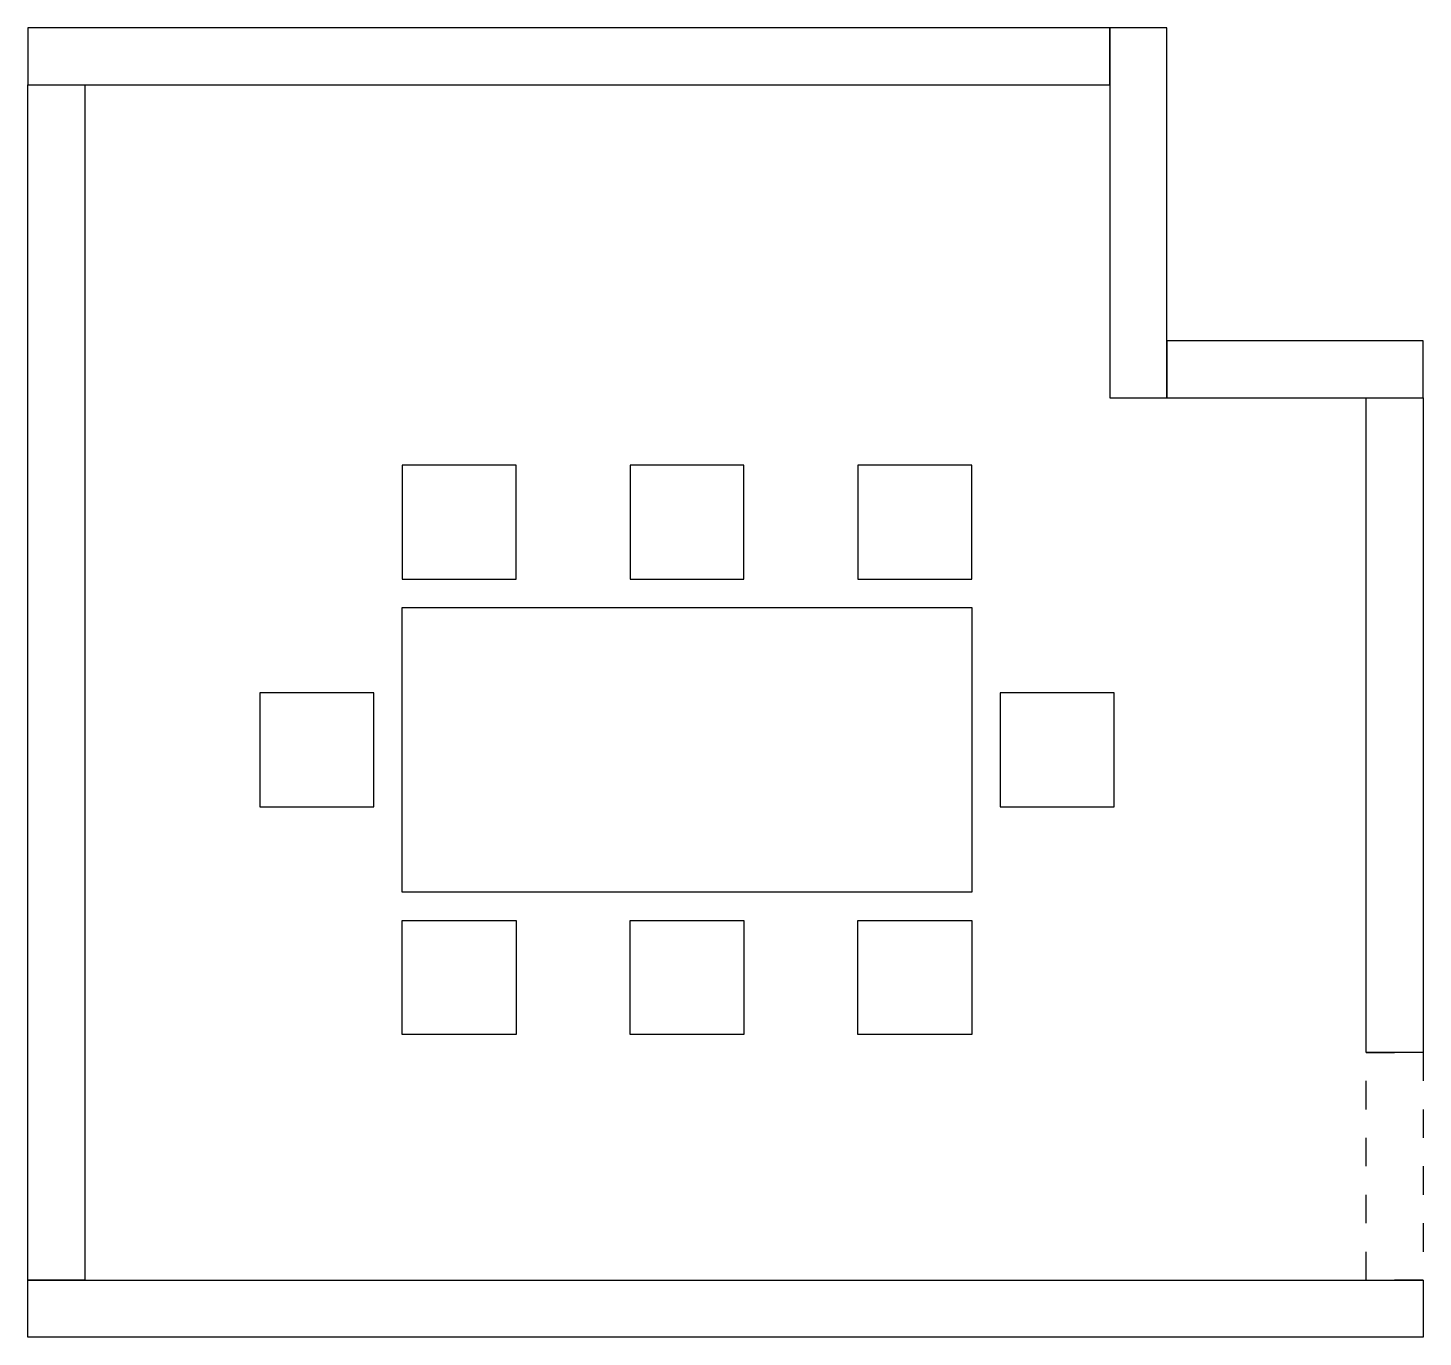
# Model space of a CAD drawing. Header units: metres. Extents: x 0.3 to 5.2, y -30.39 to -25.79.
import ezdxf

# ---------------------------------------------------------------- set-up
doc = ezdxf.new("R2010")
doc.units = ezdxf.units.M
doc.linetypes.add('Dashed', pattern=[0.01, 0.005, -0.005])
for name, color, linetype, true_color in [('墙体', 1, 'Continuous', 0xff0000), ('桌子', 100, 'Continuous', 0x00ff32), ('椅子', 160, 'Continuous', 0x004cff)]:
    doc.layers.add(name, color=color, linetype=linetype, true_color=true_color)
doc.layers.add('虚线', color=7, linetype='Dashed')

msp = doc.modelspace()

# ---------------------------------------------------------------- linework, layer by layer
at = {"layer": '墙体'}
for points in [[(0.2984, -25.9928), (4.0984, -25.9928), (4.0984, -25.7928), (0.2984, -25.7928)], [(4.0984, -25.7928), (4.0984, -27.0928), (4.2984, -27.0928), (4.2984, -25.7928)], [(0.4984, -25.9928), (0.4984, -30.1928), (0.2984, -30.1928), (0.2984, -25.9928)], [(4.2984, -27.0928), (5.1984, -27.0928), (5.1984, -26.8928), (4.2984, -26.8928)], [(5.1984, -27.0928), (5.1984, -29.3928), (4.9984, -29.3928), (4.9984, -27.0928)], [(0.2984, -30.1928), (5.1984, -30.1928), (5.1984, -30.3928), (0.2984, -30.3928)]]:
    msp.add_lwpolyline(points, close=True, dxfattribs=at)
at = {"layer": '桌子'}
msp.add_lwpolyline([(1.6133, -28.8296), (1.6133, -27.8296), (3.6133, -27.8296), (3.6133, -28.8296)], close=True, dxfattribs=at)
at = {"layer": '椅子'}
for points in [[(1.6133, -27.7296), (2.0133, -27.7296), (2.0133, -27.3296), (1.6133, -27.3296)], [(2.4133, -27.7296), (2.8133, -27.7296), (2.8133, -27.3296), (2.4133, -27.3296)], [(3.2133, -27.7296), (3.6133, -27.7296), (3.6133, -27.3296), (3.2133, -27.3296)], [(1.1133, -28.5296), (1.5133, -28.5296), (1.5133, -28.1296), (1.1133, -28.1296)], [(3.7133, -28.5296), (4.1133, -28.5296), (4.1133, -28.1296), (3.7133, -28.1296)], [(1.6133, -28.9296), (2.0133, -28.9296), (2.0133, -29.3296), (1.6133, -29.3296)], [(2.4133, -28.9296), (2.8133, -28.9296), (2.8133, -29.3296), (2.4133, -29.3296)], [(3.2133, -28.9296), (3.6133, -28.9296), (3.6133, -29.3296), (3.2133, -29.3296)]]:
    msp.add_lwpolyline(points, close=True, dxfattribs=at)
at = {"layer": '虚线'}
msp.add_lwpolyline([(5.1984, -29.3928), (5.1984, -30.1928), (4.9984, -30.1928), (4.9984, -29.3928)], close=True, dxfattribs=at)

doc.saveas('drawing.dxf')
